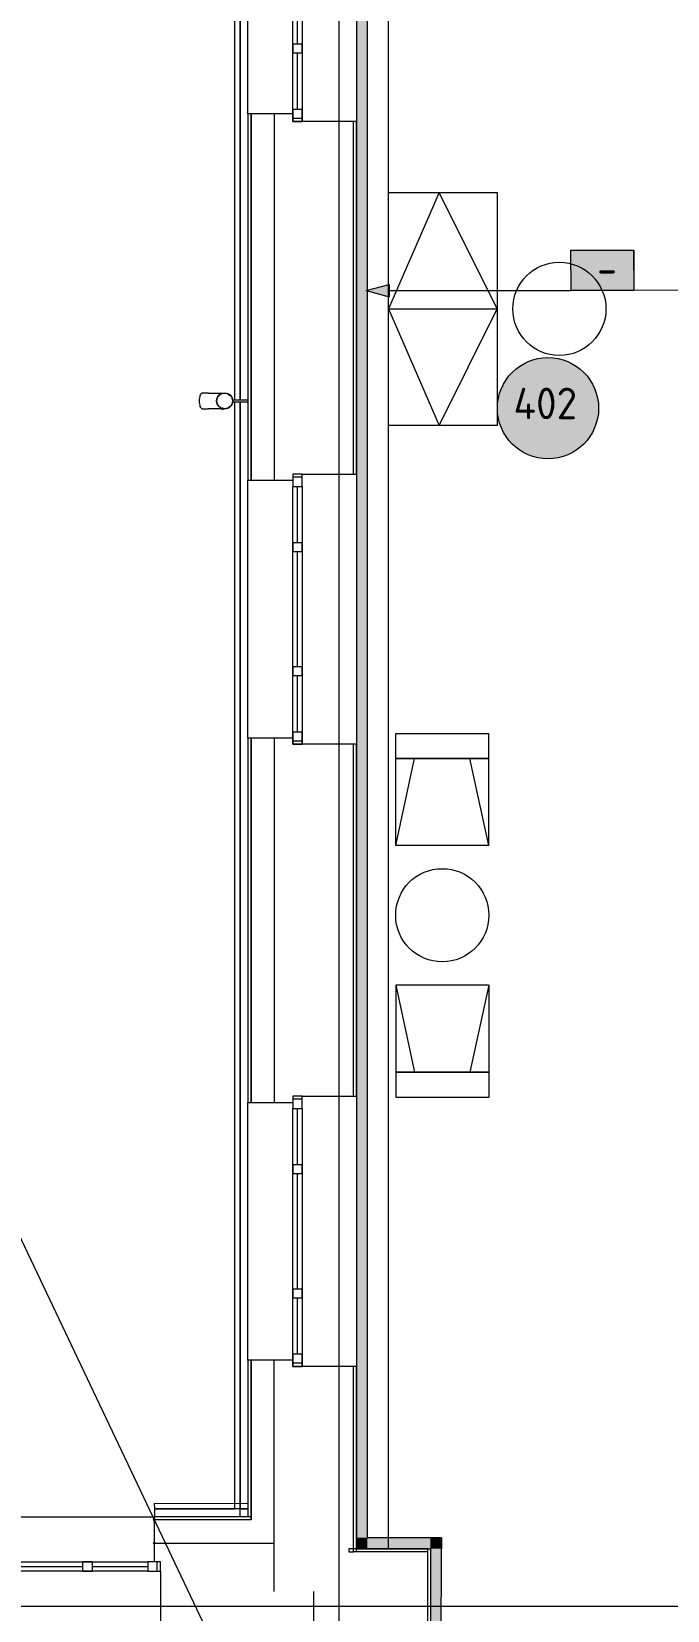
# Model space of a CAD drawing. Header units: millimetres. Extents: x 0 to 1189, y 0 to 841.
# Drawn here: x 742.4 to 783.3, y 490.1 to 591.7 of the extents above; entities that cross this region are included whole.
import ezdxf

# ---------------------------------------------------------------- set-up
doc = ezdxf.new("R2010")
doc.units = ezdxf.units.MM

msp = doc.modelspace()

# ---------------------------------------------------------------- hatches: boundary and pattern name
at = {"true_color": 0xf1d696}
h = msp.add_hatch(color=41, dxfattribs=at)
h.dxf.hatch_style = 2
h.paths.add_polyline_path([(763.996167, 653.024768), (763.996167, 494.777527), (763.296166, 494.777527), (763.296166, 653.029768)])
at = {"true_color": 0xffffff}
h = msp.add_hatch(color=7, dxfattribs=at)
h.dxf.hatch_style = 2
h.paths.add_polyline_path([(777.100187, 577.665653), (781.140193, 577.673653), (781.145193, 575.085649), (777.105187, 575.077649)])
h = msp.add_hatch(color=7, dxfattribs=at)
h.dxf.hatch_style = 2
h.paths.add_polyline_path([(777.102187, 577.673653), (781.142193, 577.678653), (781.145193, 575.090649), (777.105187, 575.085649)])
at = {"true_color": 0x0077b0}
h = msp.add_hatch(color=144, dxfattribs=at)
h.paths.add_polyline_path([(778.31346, 576.27207), (778.312357, 577.079049), (778.282385, 577.235663), (778.193295, 577.366232), (778.064173, 577.452635), (777.907765, 577.481987), (777.751358, 577.452153), (777.620582, 577.365681), (777.533215, 577.234147), (777.505378, 577.077395), (777.506481, 576.270416), (777.535075, 576.114147), (777.622787, 575.985989), (777.754045, 575.897037), (777.910521, 575.868029), (778.06686, 575.897519), (778.1955, 575.98654), (778.284245, 576.115663)])
h.paths.add_polyline_path([(778.514102, 576.27207), (778.503267, 576.151414), (778.470005, 576.039388), (778.414418, 575.936354), (778.336611, 575.842673), (778.245161, 575.765288), (778.143272, 575.710588), (778.031668, 575.67811), (777.911073, 575.667387), (777.789332, 575.677696), (777.677564, 575.709761), (777.575202, 575.764047), (777.481676, 575.84102), (777.403937, 575.9347), (777.34842, 576.037734), (777.315019, 576.14976), (777.303633, 576.270416), (777.302531, 577.077395), (777.313271, 577.199128), (777.346284, 577.310835), (777.401517, 577.413034), (777.47892, 577.506241), (777.572127, 577.584384), (777.674326, 577.640255), (777.786033, 577.673905), (777.907765, 577.685386), (778.028421, 577.674362), (778.140447, 577.641426), (778.243481, 577.586787), (778.337162, 577.510651), (778.413393, 577.417013), (778.468282, 577.313867), (778.501571, 577.201212), (778.513, 577.079049)])
h = msp.add_hatch(color=144, dxfattribs=at)
h.paths.add_polyline_path([(778.314562, 576.277979), (778.314562, 577.084958), (778.285072, 577.241641), (778.196051, 577.372692), (778.067411, 577.459095), (777.911073, 577.488448), (777.754596, 577.459095), (777.623338, 577.372692), (777.535902, 577.241641), (777.507583, 577.084958), (777.507583, 576.277979), (777.535902, 576.12164), (777.623338, 575.993001), (777.754596, 575.903979), (777.911073, 575.874489), (778.067411, 575.903979), (778.196051, 575.993001), (778.285072, 576.12164)])
h.paths.add_polyline_path([(778.515205, 576.277979), (778.504051, 576.157323), (778.470625, 576.045297), (778.414978, 575.942263), (778.337162, 575.848582), (778.245393, 575.771283), (778.143341, 575.716773), (778.031677, 575.684484), (777.911073, 575.673847), (777.78934, 575.684484), (777.677633, 575.716773), (777.575434, 575.771283), (777.482227, 575.848582), (777.404497, 575.942263), (777.34904, 576.045297), (777.315803, 576.157323), (777.304736, 576.277979), (777.304736, 577.084958), (777.315803, 577.206691), (777.34904, 577.318398), (777.404497, 577.420596), (777.482227, 577.513804), (777.575434, 577.59162), (777.677633, 577.647267), (777.78934, 577.680693), (777.911073, 577.691846), (778.031728, 577.680736), (778.143754, 577.647611), (778.246789, 577.592782), (778.340469, 577.51656), (778.416373, 577.422922), (778.471038, 577.319776), (778.504103, 577.207121), (778.515205, 577.084958)])
h = msp.add_hatch(color=144, dxfattribs=at)
h.dxf.hatch_style = 2
h.paths.add_polyline_path([(780.73492, 577.345612), (780.503409, 577.113551), (780.433405, 577.082683), (780.356993, 577.10797), (780.33143, 577.184106), (780.359542, 577.254662), (780.754212, 577.650435), (780.795002, 577.679787), (780.835792, 577.690122), (780.911929, 577.664835), (780.937216, 577.588698), (780.940523, 575.771342), (780.915236, 575.696307), (780.839099, 575.672123), (780.762963, 575.696032), (780.737676, 575.77079)])
h = msp.add_hatch(color=144, dxfattribs=at)
h.dxf.hatch_style = 2
h.paths.add_polyline_path([(780.737682, 577.347337), (780.506172, 577.115826), (780.435616, 577.084958), (780.359479, 577.110245), (780.334192, 577.186382), (780.362304, 577.256937), (780.757526, 577.652159), (780.798316, 577.681511), (780.839106, 577.691846), (780.915242, 577.666283), (780.940529, 577.589871), (780.940529, 575.772514), (780.915242, 575.697756), (780.839106, 575.673847), (780.762969, 575.697756), (780.737682, 575.772514)])
h = msp.add_hatch(color=144, dxfattribs=at)
h.dxf.hatch_style = 2
h.paths.add_polyline_path([(779.826997, 576.172362), (779.020018, 576.17126), (778.943881, 576.196823), (778.918594, 576.273235), (778.943881, 576.349371), (779.020018, 576.374658), (779.826997, 576.375761), (779.903133, 576.350956), (779.92842, 576.274888), (779.903133, 576.198407)])
h = msp.add_hatch(color=144, dxfattribs=at)
h.dxf.hatch_style = 2
h.paths.add_polyline_path([(779.828102, 576.176004), (779.021123, 576.176004), (778.944987, 576.201567), (778.9197, 576.277979), (778.944987, 576.354116), (779.021123, 576.379403), (779.828102, 576.379403), (779.904239, 576.354116), (779.929526, 576.277979), (779.904239, 576.201567)])
h = msp.add_hatch(color=144, dxfattribs=at)
h.dxf.hatch_style = 2
h.paths.add_polyline_path([(763.902167, 575.074649), (765.394169, 575.47465), (765.394169, 574.674649)])
at = {"true_color": 0xffffff}
h = msp.add_hatch(color=7, dxfattribs=at)
edge = h.paths.add_edge_path()
edge.add_arc((775.622185, 567.500138), 3.260255, 0, 360)
h = msp.add_hatch(color=7)
h.dxf.hatch_style = 2
h.paths.add_polyline_path([(754.666153, 567.378638), (754.729716, 567.405075), (754.756153, 567.468638), (754.729716, 567.5322), (754.666153, 567.558638), (754.653153, 567.558638), (754.58959, 567.5322), (754.563153, 567.468638), (754.58959, 567.405075), (754.653153, 567.378638)])
h = msp.add_hatch(color=7)
h.dxf.hatch_style = 2
h.paths.add_polyline_path([(750.258146, 496.024529), (750.194584, 495.998091), (750.168146, 495.934528), (750.194584, 495.870966), (750.258146, 495.844528), (750.268146, 495.844528), (750.331709, 495.870966), (750.358146, 495.934528), (750.331709, 495.998091), (750.268146, 496.024529)])
h = msp.add_hatch(color=7)
h.dxf.hatch_style = 2
h.paths.add_polyline_path([(750.258146, 494.524526), (750.194584, 494.498089), (750.168146, 494.434526), (750.194584, 494.370963), (750.258146, 494.344526), (750.321709, 494.370963), (750.348146, 494.434526), (750.321709, 494.498089)])
at = {"true_color": 0xf1d696}
h = msp.add_hatch(color=41, dxfattribs=at)
h.dxf.hatch_style = 2
h.paths.add_polyline_path([(763.996167, 494.777527), (763.996167, 494.077526), (763.296166, 494.077526)])
h = msp.add_hatch(color=41, dxfattribs=at)
h.dxf.hatch_style = 2
h.paths.add_polyline_path([(763.996167, 494.777527), (763.296166, 494.077526), (763.296166, 494.777527)])
h = msp.add_hatch(color=41, dxfattribs=at)
h.dxf.hatch_style = 2
h.paths.add_polyline_path([(763.996167, 494.077526), (763.996167, 494.777527), (765.355169, 494.777527), (765.355169, 494.077526)])
h = msp.add_hatch(color=41, dxfattribs=at)
h.dxf.hatch_style = 2
h.paths.add_polyline_path([(768.053173, 494.777527), (768.053173, 494.077526), (765.355169, 494.077526), (765.355169, 494.777527)])
h = msp.add_hatch(color=41, dxfattribs=at)
h.dxf.hatch_style = 2
h.paths.add_polyline_path([(768.752174, 488.577517), (768.052173, 488.577517), (768.053173, 494.077526), (768.753174, 494.077526)])
h = msp.add_hatch(color=41, dxfattribs=at)
h.dxf.hatch_style = 2
h.paths.add_polyline_path([(768.053173, 494.077526), (768.753174, 494.777527), (768.753174, 494.077526)])
h = msp.add_hatch(color=41, dxfattribs=at)
h.dxf.hatch_style = 2
h.paths.add_polyline_path([(768.053173, 494.777527), (768.753174, 494.777527), (768.053173, 494.077526)])

# ---------------------------------------------------------------- linework, layer by layer
at = {"color": 7, "lineweight": 0}
for points in [[(762.173164, 238.825136), (762.173164, 730.151886)], [(755.446154, 568.016638), (755.446154, 676.509804)], [(755.796155, 568.014638), (755.796155, 676.509804)], [(755.796155, 676.509804), (755.796155, 568.014638)], [(765.355169, 494.077526), (765.355169, 653.716769)], [(763.296166, 653.029768), (763.296166, 494.077526)], [(763.996167, 494.777527), (763.996167, 653.024768)], [(756.296155, 586.461667), (756.296155, 603.361692)], [(759.19616, 590.961674), (759.19616, 598.861686)], [(759.49616, 590.961674), (759.49616, 598.861686)], [(759.796161, 598.861686), (759.796161, 590.961674)], [(759.19616, 590.961674), (759.796161, 590.961674)], [(759.19616, 590.361673), (759.19616, 590.961674)], [(759.19616, 590.961674), (759.19616, 590.361673)], [(759.796161, 590.961674), (759.796161, 590.361673)], [(759.796161, 590.361673), (759.796161, 590.961674)], [(759.796161, 590.361673), (759.19616, 590.361673)], [(759.19616, 586.761667), (759.19616, 590.361673)], [(759.49616, 586.761667), (759.49616, 590.361673)], [(759.796161, 590.361673), (759.796161, 586.761667)], [(759.19616, 586.761667), (759.796161, 586.761667)], [(759.19616, 585.961666), (759.19616, 586.761667)], [(759.19616, 586.761667), (759.19616, 585.961666)], [(759.796161, 586.761667), (759.796161, 585.961666)], [(759.796161, 585.961666), (759.796161, 586.761667)], [(756.496156, 586.461667), (756.296155, 586.461667)], [(756.296155, 586.461667), (756.296155, 562.861631)], [(756.496156, 562.861631), (756.496156, 586.461667)], [(757.996158, 586.461667), (756.496156, 586.461667)], [(756.496156, 586.461667), (756.496156, 562.861631)], [(759.19616, 586.461667), (757.996158, 586.461667)], [(757.996158, 586.461667), (757.996158, 562.861631)], [(759.796161, 586.161666), (759.19616, 586.161666)], [(759.796161, 585.961666), (759.19616, 585.961666)], [(759.19616, 585.961666), (759.796161, 585.961666)], [(763.096166, 585.961666), (759.796161, 585.961666)], [(763.096166, 563.261631), (763.096166, 585.961666)], [(763.296166, 585.961666), (763.096166, 585.961666)], [(763.296166, 563.261631), (763.296166, 585.961666)], [(772.36218, 567.500638), (772.379005, 567.83388), (772.428389, 568.157514), (772.508696, 568.469897), (772.61829, 568.76939), (772.755534, 569.054351), (772.918792, 569.32314), (773.106428, 569.574117), (773.316806, 569.805641), (773.54829, 570.016071), (773.799243, 570.203767), (774.068029, 570.367087), (774.353011, 570.504392), (774.652554, 570.614041), (774.965022, 570.694393), (775.288777, 570.743807), (775.622185, 570.760643), (775.955428, 570.743807), (776.279061, 570.694393), (776.591444, 570.614041), (776.890937, 570.504392), (777.175898, 570.367087), (777.444688, 570.203767), (777.695665, 570.016071), (777.927188, 569.805641), (778.137619, 569.574117), (778.325314, 569.32314), (778.488635, 569.054351), (778.62594, 568.76939), (778.735588, 568.469897), (778.81594, 568.157514), (778.865354, 567.83388), (778.88219, 567.500638)], [(753.184208, 567.968618), (753.187381, 568.069345), (753.196473, 568.163181), (753.210838, 568.24811), (753.229833, 568.322118), (753.252811, 568.383189), (753.27913, 568.429306), (753.308143, 568.458454), (753.339208, 568.468619)], [(753.759152, 568.468639), (753.334151, 568.468639)], [(753.759152, 568.468639), (753.816152, 568.468639)], [(753.816152, 568.468639), (753.872152, 568.468639)], [(753.872152, 568.468639), (753.927152, 568.468639)], [(753.927152, 568.468639), (753.981152, 568.468639)], [(753.981152, 568.468639), (754.033152, 568.468639)], [(754.033152, 568.468639), (754.085152, 568.468639)], [(754.085152, 568.468639), (754.135152, 568.468639)], [(754.135152, 568.468639), (754.185152, 568.468639)], [(754.185152, 568.468639), (754.232152, 568.468639)], [(754.232152, 568.468639), (754.278152, 568.468639)], [(754.276152, 567.968638), (754.286725, 568.073383), (754.317043, 568.170967), (754.36501, 568.259293), (754.428528, 568.336264), (754.505498, 568.399782), (754.593825, 568.447749), (754.691409, 568.478067), (754.796153, 568.488639), (754.900897, 568.478067), (754.998482, 568.447749), (755.086808, 568.399782), (755.163779, 568.336264), (755.227296, 568.259293), (755.275263, 568.170967), (755.305582, 568.073383), (755.316154, 567.968638)], [(754.278152, 568.468639), (754.323152, 568.468639)], [(754.296152, 567.968638), (754.306316, 568.069365), (754.335465, 568.163201), (754.381582, 568.248131), (754.442653, 568.322139), (754.516661, 568.383209), (754.60159, 568.429327), (754.695426, 568.458475), (754.796153, 568.468639), (754.89688, 568.458475), (754.990716, 568.429327), (755.075646, 568.383209), (755.149654, 568.322139), (755.210724, 568.248131), (755.256841, 568.163201), (755.28599, 568.069365), (755.296154, 567.968638)], [(754.323152, 568.468639), (754.366153, 568.468639)], [(754.366153, 568.468639), (754.407153, 568.468639)], [(754.407153, 568.468639), (754.446153, 568.468639)], [(754.446153, 568.468639), (754.484153, 568.468639)], [(754.484153, 568.468639), (754.520153, 568.468639)], [(754.520153, 568.468639), (754.553153, 568.468639)], [(754.553153, 568.468639), (754.585153, 568.468639)], [(754.585153, 568.468639), (754.615153, 568.468639)], [(754.615153, 568.468639), (754.642153, 568.468639)], [(754.642153, 568.468639), (754.666153, 568.468639)], [(753.339208, 567.468617), (753.308143, 567.478781), (753.27913, 567.50793), (753.252811, 567.554047), (753.229833, 567.615117), (753.210838, 567.689125), (753.196473, 567.774055), (753.187381, 567.867891), (753.184208, 567.968618)], [(753.334151, 567.468638), (753.759152, 567.468638)], [(753.783152, 567.468638), (753.759152, 567.468638)], [(753.839152, 567.468638), (753.783152, 567.468638)], [(753.895152, 567.468638), (753.839152, 567.468638)], [(753.949152, 567.468638), (753.895152, 567.468638)], [(754.003152, 567.468638), (753.949152, 567.468638)], [(754.055152, 567.468638), (754.003152, 567.468638)], [(754.106152, 567.468638), (754.055152, 567.468638)], [(754.156152, 567.468638), (754.106152, 567.468638)], [(754.205152, 567.468638), (754.156152, 567.468638)], [(754.251152, 567.468638), (754.205152, 567.468638)], [(754.297152, 567.468638), (754.251152, 567.468638)], [(755.316154, 567.968638), (755.305582, 567.863894), (755.275263, 567.76631), (755.227296, 567.677984), (755.163779, 567.601013), (755.086808, 567.537495), (754.998482, 567.489528), (754.900897, 567.45921), (754.796153, 567.448638), (754.691409, 567.45921), (754.593825, 567.489528), (754.505498, 567.537495), (754.428528, 567.601013), (754.36501, 567.677984), (754.317043, 567.76631), (754.286725, 567.863894), (754.276152, 567.968638)], [(755.296154, 567.968638), (755.28599, 567.867912), (755.256841, 567.774076), (755.210724, 567.689146), (755.149654, 567.615138), (755.075646, 567.554067), (754.990716, 567.50795), (754.89688, 567.478802), (754.796153, 567.468638), (754.695426, 567.478802), (754.60159, 567.50795), (754.516661, 567.554067), (754.442653, 567.615138), (754.381582, 567.689146), (754.335465, 567.774076), (754.306316, 567.867912), (754.296152, 567.968638)], [(754.341152, 567.468638), (754.297152, 567.468638)], [(754.383153, 567.468638), (754.341152, 567.468638)], [(754.423153, 567.468638), (754.383153, 567.468638)], [(754.462153, 567.468638), (754.423153, 567.468638)], [(754.499153, 567.468638), (754.462153, 567.468638)], [(754.534153, 567.468638), (754.499153, 567.468638)], [(754.567153, 567.468638), (754.534153, 567.468638)], [(754.598153, 567.468638), (754.567153, 567.468638)], [(754.626153, 567.468638), (754.598153, 567.468638)], [(754.653153, 567.468638), (754.626153, 567.468638)], [(756.296155, 568.018638), (755.304154, 568.018638)], [(755.304154, 567.918638), (756.296155, 567.918638)], [(755.446154, 496.640529), (755.446154, 567.920638)], [(755.796155, 496.134529), (755.796155, 567.921638)], [(755.796155, 567.921638), (755.796155, 496.641529)], [(778.88219, 567.500638), (778.865354, 567.167219), (778.81594, 566.843432), (778.735588, 566.530915), (778.62594, 566.231308), (778.488635, 565.946249), (778.325314, 565.677379), (778.137619, 565.426336), (777.927188, 565.194759), (777.695665, 564.984288), (777.444688, 564.796561), (777.175898, 564.633219), (776.890937, 564.495899), (776.591444, 564.386241), (776.279061, 564.305885), (775.955428, 564.256469), (775.622185, 564.239633), (775.288777, 564.256469), (774.965022, 564.305885), (774.652554, 564.386241), (774.353011, 564.495899), (774.068029, 564.633219), (773.799243, 564.796561), (773.54829, 564.984288), (773.316806, 565.194759), (773.106428, 565.426336), (772.918792, 565.677379), (772.755534, 565.946249), (772.61829, 566.231308), (772.508696, 566.530915), (772.428389, 566.843432), (772.379005, 567.167219), (772.36218, 567.500638)], [(759.796161, 563.261631), (759.19616, 563.261631)], [(759.19616, 563.261631), (759.19616, 562.46163)], [(759.19616, 563.261631), (759.19616, 562.46163)], [(759.796161, 563.261631), (759.19616, 563.261631)], [(759.796161, 563.261631), (763.096166, 563.261631)], [(759.796161, 562.46163), (759.796161, 563.261631)], [(759.796161, 562.46163), (759.796161, 563.261631)], [(763.096166, 563.261631), (763.296166, 563.261631)], [(756.296155, 562.861631), (756.496156, 562.861631)], [(756.296155, 546.261605), (756.296155, 562.861631)], [(756.496156, 562.861631), (757.996158, 562.861631)], [(757.996158, 562.861631), (759.19616, 562.861631)], [(759.796161, 563.061631), (759.19616, 563.061631)], [(759.19616, 562.46163), (759.796161, 562.46163)], [(759.19616, 558.861625), (759.19616, 562.46163)], [(759.49616, 558.861625), (759.49616, 562.46163)], [(759.796161, 562.46163), (759.796161, 558.861625)], [(759.19616, 558.861625), (759.796161, 558.861625)], [(759.19616, 558.261624), (759.19616, 558.861625)], [(759.19616, 558.861625), (759.19616, 558.261624)], [(759.796161, 558.261624), (759.19616, 558.261624)], [(759.19616, 550.861612), (759.19616, 558.261624)], [(759.49616, 550.861612), (759.49616, 558.261624)], [(759.796161, 558.861625), (759.796161, 558.261624)], [(759.796161, 558.261624), (759.796161, 558.861625)], [(759.796161, 558.261624), (759.796161, 550.861612)], [(759.19616, 550.861612), (759.796161, 550.861612)], [(759.19616, 550.261611), (759.19616, 550.861612)], [(759.19616, 550.861612), (759.19616, 550.261611)], [(759.796161, 550.261611), (759.19616, 550.261611)], [(759.19616, 546.661606), (759.19616, 550.261611)], [(759.49616, 546.661606), (759.49616, 550.261611)], [(759.796161, 550.861612), (759.796161, 550.261611)], [(759.796161, 550.261611), (759.796161, 550.861612)], [(759.796161, 550.261611), (759.796161, 546.661606)], [(756.496156, 546.261605), (756.296155, 546.261605)], [(756.296155, 546.261605), (756.296155, 522.811569)], [(756.496156, 522.811569), (756.496156, 546.261605)], [(757.996158, 546.261605), (756.496156, 546.261605)], [(756.496156, 546.261605), (756.496156, 522.811569)], [(759.19616, 546.261605), (757.996158, 546.261605)], [(757.996158, 546.261605), (757.996158, 522.811569)], [(759.19616, 546.661606), (759.796161, 546.661606)], [(759.19616, 545.861605), (759.19616, 546.661606)], [(759.19616, 546.661606), (759.19616, 545.861605)], [(759.796161, 546.061605), (759.19616, 546.061605)], [(759.796161, 545.861605), (759.19616, 545.861605)], [(759.19616, 545.861605), (759.796161, 545.861605)], [(759.796161, 546.661606), (759.796161, 545.861605)], [(759.796161, 545.861605), (759.796161, 546.661606)], [(763.096166, 545.861605), (759.796161, 545.861605)], [(763.096166, 523.21157), (763.096166, 545.861605)], [(763.296166, 545.861605), (763.096166, 545.861605)], [(763.296166, 523.21157), (763.296166, 545.861605)], [(756.296155, 522.811569), (756.496156, 522.811569)], [(756.296155, 506.211544), (756.296155, 522.811569)], [(756.496156, 522.811569), (757.996158, 522.811569)], [(757.996158, 522.811569), (759.19616, 522.811569)], [(759.796161, 523.21157), (759.19616, 523.21157)], [(759.19616, 523.21157), (759.19616, 522.411569)], [(759.19616, 523.21157), (759.19616, 522.411569)], [(759.796161, 523.21157), (759.19616, 523.21157)], [(759.796161, 523.01157), (759.19616, 523.01157)], [(759.796161, 523.21157), (763.096166, 523.21157)], [(759.796161, 522.411569), (759.796161, 523.21157)], [(759.796161, 522.411569), (759.796161, 523.21157)], [(763.096166, 523.21157), (763.296166, 523.21157)], [(759.19616, 522.411569), (759.796161, 522.411569)], [(759.19616, 518.811563), (759.19616, 522.411569)], [(759.49616, 518.811563), (759.49616, 522.411569)], [(759.796161, 522.411569), (759.796161, 518.811563)], [(759.19616, 518.811563), (759.796161, 518.811563)], [(759.19616, 518.211562), (759.19616, 518.811563)], [(759.19616, 518.811563), (759.19616, 518.211562)], [(759.796161, 518.811563), (759.796161, 518.211562)], [(759.796161, 518.211562), (759.796161, 518.811563)], [(759.796161, 518.211562), (759.19616, 518.211562)], [(759.19616, 510.811551), (759.19616, 518.211562)], [(759.49616, 510.811551), (759.49616, 518.211562)], [(759.796161, 518.211562), (759.796161, 510.811551)], [(759.19616, 510.811551), (759.796161, 510.811551)], [(759.19616, 510.21155), (759.19616, 510.811551)], [(759.19616, 510.811551), (759.19616, 510.21155)], [(759.796161, 510.811551), (759.796161, 510.21155)], [(759.796161, 510.21155), (759.796161, 510.811551)], [(759.796161, 510.21155), (759.19616, 510.21155)], [(759.19616, 506.611545), (759.19616, 510.21155)], [(759.49616, 506.611545), (759.49616, 510.21155)], [(759.796161, 510.21155), (759.796161, 506.611545)], [(756.496156, 506.211544), (756.296155, 506.211544)], [(756.296155, 506.211544), (756.296155, 496.134529)], [(756.496156, 496.134529), (756.496156, 506.211544)], [(757.996158, 506.211544), (756.496156, 506.211544)], [(756.496156, 506.211544), (756.496156, 496.134529)], [(759.19616, 506.211544), (757.996158, 506.211544)], [(757.996158, 491.327521), (757.996158, 506.211544)], [(759.19616, 506.611545), (759.796161, 506.611545)], [(759.19616, 505.811543), (759.19616, 506.611545)], [(759.19616, 506.611545), (759.19616, 505.811543)], [(759.796161, 506.611545), (759.796161, 505.811543)], [(759.796161, 505.811543), (759.796161, 506.611545)], [(759.796161, 506.011544), (759.19616, 506.011544)], [(759.796161, 505.811543), (759.19616, 505.811543)], [(759.19616, 505.811543), (759.796161, 505.811543)], [(763.096166, 505.811543), (759.796161, 505.811543)], [(763.096166, 493.877525), (763.096166, 505.811543)], [(763.296166, 505.811543), (763.096166, 505.811543)], [(763.296166, 493.877525), (763.296166, 505.811543)], [(733.15812, 496.134529), (750.268146, 496.134529)], [(756.496156, 496.134529), (750.258146, 496.134529)], [(750.258146, 496.134529), (750.258146, 494.434526)], [(750.267146, 496.98453), (756.296155, 496.99753)], [(750.267146, 496.98453), (750.268146, 496.634529)], [(756.296155, 496.647529), (750.268146, 496.634529)], [(750.268146, 496.634529), (755.446154, 496.640529)], [(750.268146, 496.634529), (750.268146, 496.134529)], [(756.296155, 496.141529), (750.268146, 496.134529)], [(755.796155, 496.641529), (756.296155, 496.641529)], [(756.496156, 495.934528), (756.496156, 496.134529)], [(756.496156, 496.134529), (756.496156, 495.934528)], [(756.496156, 495.934528), (750.268146, 495.934528)], [(750.258146, 494.434526), (757.996158, 494.434526)], [(750.258146, 494.434526), (750.258146, 493.234524)], [(767.879173, 494.077526), (762.796165, 494.077526)], [(762.796165, 494.077526), (762.796165, 493.877525)], [(763.296166, 494.077526), (763.996167, 494.077526)], [(765.355169, 494.777527), (763.996167, 494.777527)], [(763.996167, 494.077526), (765.355169, 494.077526)], [(768.753174, 494.777527), (765.355169, 494.777527)], [(765.355169, 494.077526), (768.053173, 494.077526)], [(767.879173, 493.877525), (767.879173, 494.077526)], [(768.053173, 494.077526), (768.052173, 488.577517)], [(768.752174, 487.877516), (768.753174, 494.077526)], [(768.753174, 494.777527), (768.753174, 494.077526)], [(737.758127, 493.234524), (745.658139, 493.234524)], [(745.658139, 492.634523), (745.658139, 493.234524)], [(745.658139, 493.234524), (746.25814, 493.234524)], [(746.25814, 493.234524), (745.658139, 493.234524)], [(746.25814, 493.234524), (746.25814, 492.634523)], [(746.25814, 493.234524), (749.858146, 493.234524)], [(749.858146, 493.234524), (749.858146, 492.634523)], [(750.658147, 493.234524), (749.858146, 493.234524)], [(750.658147, 493.234524), (749.858146, 493.234524)], [(750.458147, 492.634523), (750.458147, 493.234524)], [(750.658147, 492.634523), (750.658147, 493.234524)], [(750.658147, 492.634523), (750.658147, 493.234524)], [(762.796165, 493.877525), (763.096166, 493.877525)], [(767.879173, 493.877525), (763.096166, 493.877525)], [(767.879173, 488.777517), (767.879173, 493.877525)], [(737.758127, 492.934524), (745.658139, 492.934524)], [(745.658139, 492.634523), (737.758127, 492.634523)], [(746.25814, 492.634523), (745.658139, 492.634523)], [(745.658139, 492.634523), (746.25814, 492.634523)], [(746.25814, 492.934524), (749.858146, 492.934524)], [(749.858146, 492.634523), (746.25814, 492.634523)], [(749.858146, 492.634523), (750.658147, 492.634523)], [(749.858146, 492.634523), (750.658147, 492.634523)], [(750.658147, 492.634523), (750.658147, 488.534517)], [(760.509162, 491.327521), (760.509162, 413.741403)], [(202.529309, 490.37152), (863.72632, 490.37152)]]:
    msp.add_lwpolyline(points, dxfattribs=at)
at = {"color": 253, "lineweight": 0, "true_color": 0x999999}
for points in [[(765.355169, 566.396636), (765.355169, 581.396659)], [(765.355169, 581.396659), (772.35518, 581.396659)], [(768.605174, 581.396659), (765.355169, 573.896647)], [(772.35518, 573.896647), (768.605174, 581.396659)], [(772.35518, 581.396659), (772.35518, 566.396636)], [(765.355169, 566.396636), (765.355169, 573.896647)], [(765.355169, 573.896647), (772.35518, 573.896647)], [(765.355169, 573.896647), (768.605174, 566.396636)], [(768.605174, 566.396636), (772.35518, 573.896647)], [(772.35518, 566.396636), (765.355169, 566.396636)], [(765.81217, 539.356595), (765.81217, 546.556606)], [(765.81217, 539.356595), (765.81217, 546.556606)], [(765.81217, 546.556606), (771.812179, 546.556606)], [(771.812179, 539.356595), (771.812179, 546.556606)], [(765.81217, 544.953603), (771.812179, 544.953603)], [(771.812179, 544.953603), (765.81217, 544.953603)], [(765.81217, 539.356595), (767.026172, 544.953603)], [(765.81217, 539.356595), (767.026172, 544.953603)], [(771.812179, 539.356595), (770.597177, 544.953603)], [(771.812179, 539.356595), (770.597177, 544.953603)], [(771.812179, 539.356595), (765.81217, 539.356595)], [(771.812179, 539.356595), (765.81217, 539.356595)], [(765.81217, 530.356581), (765.81217, 523.15657)], [(765.81217, 530.356581), (765.81217, 523.15657)], [(771.812179, 530.356581), (765.81217, 530.356581)], [(771.812179, 530.356581), (765.81217, 530.356581)], [(765.81217, 530.356581), (767.026172, 524.758572)], [(765.81217, 530.356581), (767.026172, 524.758572)], [(771.812179, 530.356581), (770.597177, 524.758572)], [(771.812179, 530.356581), (770.597177, 524.758572)], [(771.812179, 530.356581), (771.812179, 523.15657)], [(765.81217, 524.758572), (771.812179, 524.758572)], [(771.812179, 524.758572), (765.81217, 524.758572)], [(765.81217, 523.15657), (771.812179, 523.15657)]]:
    msp.add_lwpolyline(points, dxfattribs=at)
at = {"color": 144, "lineweight": 0, "true_color": 0x0077b0}
for points in [[(777.100187, 577.665653), (781.140193, 577.673653)], [(777.105187, 575.077649), (777.100187, 577.665653)], [(777.102187, 577.673653), (781.142193, 577.678653)], [(777.105187, 575.085649), (777.102187, 577.673653)], [(781.140193, 577.673653), (781.145193, 575.085649)], [(781.142193, 577.678653), (781.145193, 575.090649)], [(763.902167, 575.074649), (765.395169, 575.47465)], [(765.395169, 575.47465), (765.395169, 574.674649)], [(763.902167, 575.074649), (765.395169, 574.674649)], [(765.395169, 575.074649), (767.353172, 575.074649)], [(767.353172, 575.074649), (777.105187, 575.085649)], [(781.145193, 575.090649), (777.105187, 575.085649)], [(781.145193, 575.085649), (777.105187, 575.077649)], [(784.238198, 575.091649), (781.145193, 575.085649)], [(757.639158, 480.427505), (739.88713, 517.751562)]]:
    msp.add_lwpolyline(points, dxfattribs=at)
at = {"color": 253, "lineweight": 0, "true_color": 0x999999}
for centre in [(776.355186, 573.896647), (768.812175, 534.856588)]:
    msp.add_circle(centre, 3.000005, dxfattribs=at)

# ---------------------------------------------------------------- texts
at = {"color": 7, "insert": (773.39989, 568.820904), "char_height": 2.026853, "attachment_point": 1}
msp.add_mtext('{\\fGOSTCommon|b0|i0|c0;402}', dxfattribs=at)

doc.saveas('drawing.dxf')
